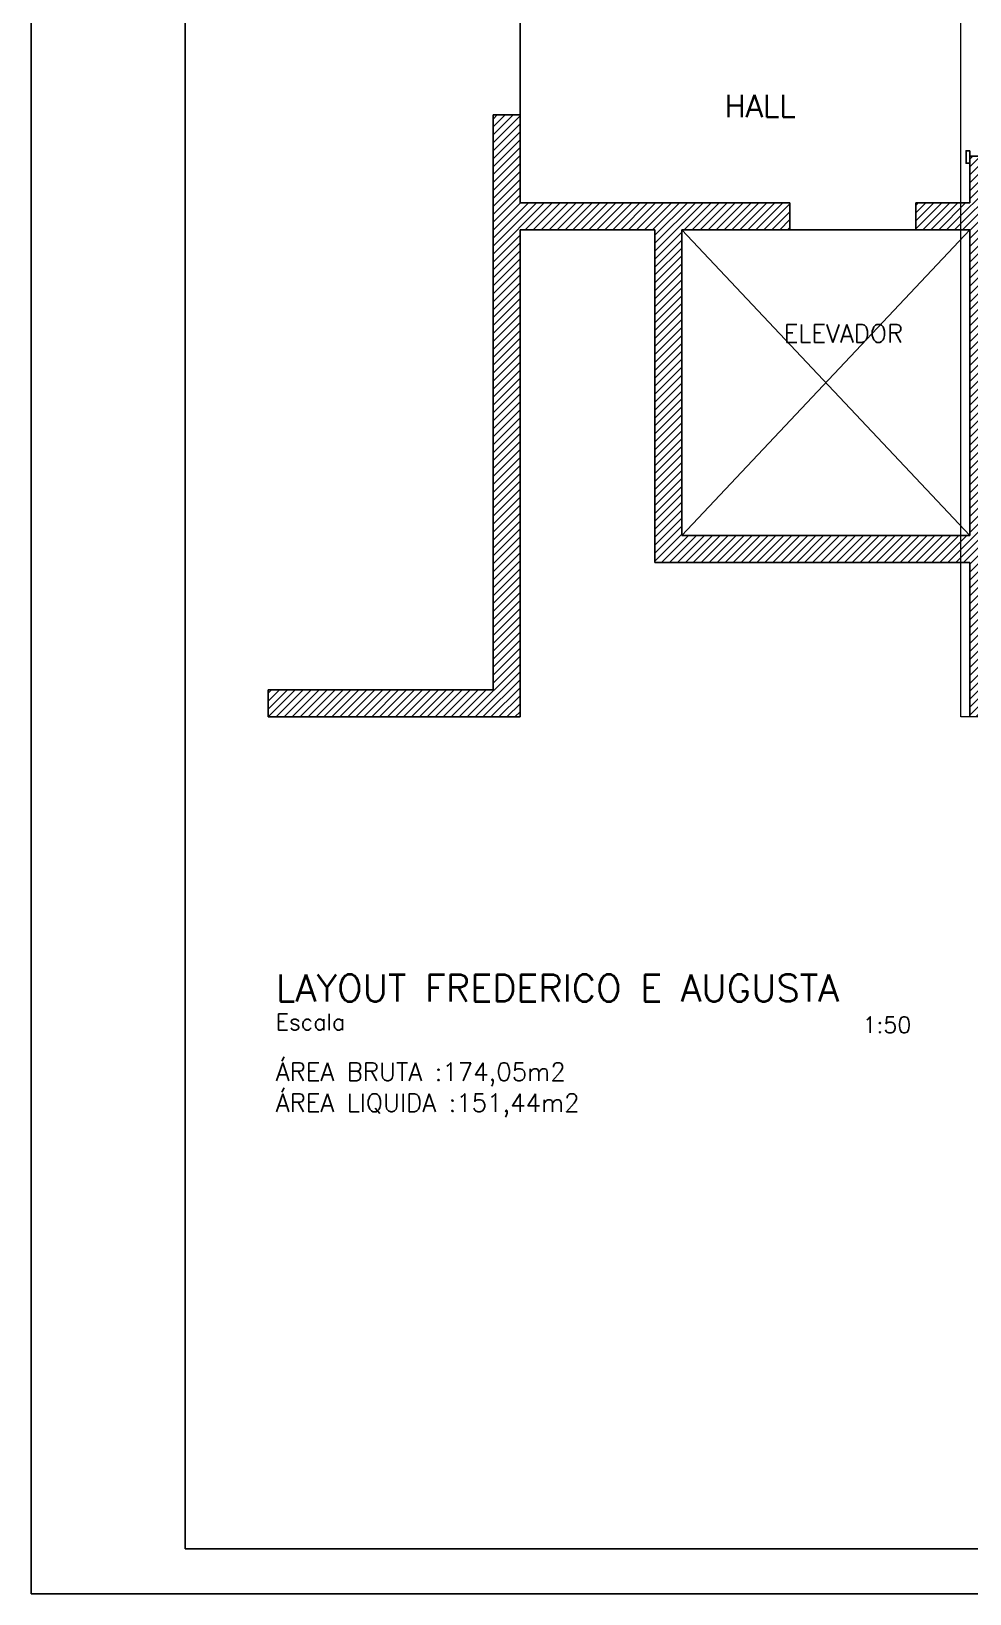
# Model space of a CAD drawing. Extents: x 126968 to 132038, y -1805 to 3860.
# Drawn here: x 126968 to 127489, y -1305 to -436 of the extents above; entities that cross this region are included whole.
import ezdxf
from ezdxf.enums import TextEntityAlignment as Align

# ---------------------------------------------------------------- set-up
doc = ezdxf.new("R2010")
doc.units = 0
doc.header["$MEASUREMENT"] = 0
doc.layers.add('COTA', color=8, linetype='CONTINUOUS', lineweight=5)
doc.layers.add('COTAS', color=8, linetype='CONTINUOUS', lineweight=20)
for name, color, linetype in [('ESCR03', 3, 'CONTINUOUS'), ('PENA01', 1, 'CONTINUOUS'), ('PENA03', 3, 'CONTINUOUS'), ('Pena05', 5, 'CONTINUOUS'), ('PENA06', 6, 'CONTINUOUS')]:
    doc.layers.add(name, color=color, linetype=linetype)
doc.styles.add('ROMANS', font='ROMANS.SHX')

msp = doc.modelspace()

# ---------------------------------------------------------------- hatches: boundary and pattern name
at = {"layer": 'PENA06'}
h = msp.add_hatch(dxfattribs=at)
h.set_pattern_fill('ANSI31', color=256, scale=25)
h.set_pattern_definition([(45, (126424.6877, -1487.8683), (-2.2097087, 2.2097087), [])])
h.paths.add_polyline_path([(127484.429, -82.458), (127414.429, -82.458), (127414.429, -102.458), (127484.429, -102.458)])
h.paths.add_polyline_path([(127504.429, -82.458), (127484.429, -82.458), (127484.429, -132.458), (127504.429, -132.458)])
h.paths.add_polyline_path([(127314.429, -82.458), (127224.429, -82.458), (127224.429, -402.458), (127239.429, -402.458), (127239.429, -102.458), (127314.429, -102.458)])
h.paths.add_polyline_path([(127389.429, -531.458), (127239.429, -531.458), (127239.429, -482.458), (127224.429, -482.458), (127224.429, -802.458), (127099.429, -802.458), (127099.429, -817.458), (127239.429, -817.458), (127239.429, -546.458), (127314.429, -546.458), (127314.429, -731.458), (127489.429, -731.458), (127489.429, -817.458), (127629.429, -817.458), (127629.429, -802.458), (127504.429, -802.458), (127504.429, -505.458), (127489.429, -505.458), (127489.429, -509.458), (127489.429, -531.458), (127459.429, -531.458), (127459.429, -546.458), (127489.429, -546.458), (127489.429, -716.458), (127329.429, -716.458), (127329.429, -546.458), (127389.429, -546.458)])
h.paths.add_polyline_path([(127504.429, -361.458), (127484.429, -361.458), (127484.429, -411.458), (127504.429, -411.458)])
h.paths.add_polyline_path([(127504.429, -132.458), (127489.429, -132.458), (127489.429, -361.458), (127504.429, -361.458)])
h.paths.add_polyline_path([(127621.429, -377.458), (127616.429, -377.458), (127504.429, -377.458), (127504.429, -392.458), (127621.429, -392.458)])
h.paths.add_polyline_path([(128241.429, -382.458), (128236.429, -382.458), (128029.429, -382.458), (128029.429, -335.458), (128019.429, -335.458), (128019.429, -340.458), (128019.429, -382.458), (127779.429, -382.458), (127779.429, -262.458), (127849.429, -262.458), (127849.429, -252.458), (127779.429, -252.458), (127779.429, -244.458), (127769.429, -244.458), (127769.429, -247.458), (127769.429, -297.458), (127769.429, -382.458), (127697.429, -382.458), (127697.429, -392.458), (127701.429, -392.458), (128241.429, -392.458)])
h.paths.add_polyline_path([(127789.429, -82.458), (127769.429, -82.458), (127769.429, -132.458), (127789.429, -132.458)])
h.paths.add_polyline_path([(127769.429, -82.458), (127614.429, -82.458), (127614.429, -102.458), (127769.429, -102.458)])
h.paths.add_polyline_path([(127999.429, -82.458), (127964.429, -82.458), (127964.429, -252.458), (127924.429, -252.458), (127909.429, -252.458), (127909.429, -262.458), (128019.429, -262.458), (128019.429, -269.458), (128029.429, -269.458), (128029.429, -252.458), (127974.429, -252.458), (127974.429, -102.458), (127999.429, -102.458)])
h.paths.add_polyline_path([(128049.429, -82.458), (127999.429, -82.458), (127999.429, -102.458), (128049.429, -102.458)])
h.paths.add_polyline_path([(128339.429, -82.458), (128199.429, -82.458), (128199.429, -102.458), (128324.429, -102.458), (128324.429, -157.458), (128339.429, -157.458)])
h.paths.add_polyline_path([(128361.929, -237.458), (128339.429, -237.458), (128339.429, -227.458), (128324.429, -227.458), (128324.429, -382.458), (128317.429, -382.458), (128317.429, -392.458), (128321.429, -392.458), (128324.429, -392.458), (128324.429, -409.458), (128334.429, -409.458), (128334.429, -404.458), (128334.429, -252.458), (128361.929, -252.458)])
h.paths.add_polyline_path([(128589.429, -237.458), (128421.929, -237.458), (128421.929, -252.458), (128449.429, -252.458), (128449.429, -482.458), (128334.429, -482.458), (128334.429, -475.458), (128324.429, -475.458), (128324.429, -479.458), (128324.429, -482.458), (128317.429, -482.458), (128317.429, -497.458), (128322.429, -497.458), (128466.429, -497.458), (128466.429, -482.458), (128461.429, -482.458), (128459.429, -482.458), (128459.429, -252.458), (128574.429, -252.458), (128574.429, -302.458), (128589.429, -302.458)])
h.paths.add_polyline_path([(128589.429, -332.458), (128574.429, -332.458), (128574.429, -467.458), (128589.429, -467.458)], flags=17)
h.paths.add_polyline_path([(128594.429, -467.458), (128574.429, -467.458), (128574.429, -517.458), (128594.429, -517.458)])
h.paths.add_polyline_path([(128574.429, -482.458), (128532.429, -482.458), (128532.429, -497.458), (128536.429, -497.458), (128574.429, -497.458)], flags=17)
h.paths.add_polyline_path([(128589.429, -667.458), (128574.429, -667.458), (128574.429, -802.458), (128234.429, -802.458), (128234.429, -497.458), (128241.429, -497.458), (128241.429, -482.458), (128237.429, -482.458), (128217.429, -482.458), (128217.429, -497.458), (128222.429, -497.458), (128224.429, -497.458), (128224.429, -802.458), (128171.929, -802.458), (128171.929, -817.458), (128589.429, -817.458)])
h.paths.add_polyline_path([(127964.429, -497.458), (127999.429, -497.458), (127999.429, -482.458), (127954.429, -482.458), (127954.429, -802.458), (127829.429, -802.458), (127829.429, -817.458), (128021.929, -817.458), (128021.929, -802.458), (127964.429, -802.458)])
h.paths.add_polyline_path([(128049.429, -482.458), (127999.429, -482.458), (127999.429, -502.458), (128049.429, -502.458)])
h.paths.add_polyline_path([(128141.429, -482.458), (128137.429, -482.458), (128049.429, -482.458), (128049.429, -497.458), (128141.429, -497.458)])

# ---------------------------------------------------------------- linework, layer by layer
at = {"layer": 'COTA'}
msp.add_lwpolyline([(128589.429, -817.458), (127484.429, -817.458), (127484.429, -82.458), (128589.429, -82.458)], close=True, dxfattribs=at)
at = {"layer": 'PENA01'}
for p, q in [((127239.429, -402.458), (127239.429, -482.458)), ((127329.429, -546.458), (127489.429, -716.458)), ((127489.429, -546.458), (127329.429, -716.458)), ((127389.429, -546.458), (127459.429, -546.458))]:
    msp.add_line(p, q, dxfattribs=at)
at = {"layer": 'PENA03'}
msp.add_line((127489.429, -505.458), (127489.429, -502.458), dxfattribs=at)
at = {"layer": 'PENA03', "linetype": 'Continuous'}
msp.add_lwpolyline([(126967.743, -1305.203), (129067.743, -1305.203), (129067.743, 179.797), (126967.743, 179.797)], close=True, dxfattribs=at)
at = {"layer": 'PENA03'}
msp.add_lwpolyline([(127489.429, -502.458), (127487.429, -502.458), (127487.429, -509.458), (127489.429, -509.458)], close=True, dxfattribs=at)
at = {"layer": 'Pena05', "color": 5}
msp.add_lwpolyline([(127053.38, -1280.203), (129043.38, -1280.203), (129043.38, 154.797), (127053.38, 154.797)], close=True, dxfattribs=at)
at = {"layer": 'PENA06'}
for p, q in [((127224.429, -802.458), (127224.429, -482.458)), ((127239.429, -482.458), (127224.429, -482.458)), ((127239.429, -531.458), (127239.429, -482.458)), ((127489.429, -531.458), (127489.429, -505.458)), ((127489.429, -505.458), (127504.429, -505.458)), ((127389.429, -531.458), (127239.429, -531.458)), ((127389.429, -546.458), (127389.429, -531.458)), ((127489.429, -531.458), (127459.429, -531.458)), ((127459.429, -546.458), (127459.429, -531.458)), ((127239.429, -817.458), (127239.429, -546.458)), ((127314.429, -546.458), (127239.429, -546.458)), ((127314.429, -731.458), (127314.429, -546.458)), ((127329.429, -716.458), (127329.429, -546.458)), ((127389.429, -546.458), (127329.429, -546.458)), ((127489.429, -546.458), (127459.429, -546.458)), ((127489.429, -716.458), (127489.429, -546.458)), ((127489.429, -716.458), (127329.429, -716.458)), ((127489.429, -731.458), (127314.429, -731.458)), ((127489.429, -817.458), (127489.429, -731.458)), ((127224.429, -802.458), (127099.429, -802.458)), ((127239.429, -817.458), (127099.429, -817.458))]:
    msp.add_line(p, q, dxfattribs=at)
at = {"layer": 'PENA06', "linetype": 'Continuous'}
msp.add_line((127099.429, -802.458), (127099.429, -817.458), dxfattribs=at)

# ---------------------------------------------------------------- texts
at = {"layer": 'COTAS', "color": 2, "linetype": 'Continuous', "style": 'ROMANS'}
for s, p in [('Escala', (127103.673, -991.652)), ('1:50', (127429.873, -993.228))]:
    msp.add_text(s, height=9, dxfattribs=at).set_placement(p)
at = {"layer": 'ESCR03', "color": 4, "linetype": 'Continuous', "style": 'ROMANS'}
msp.add_text('HALL', height=12.5, dxfattribs=at).set_placement((127372.921, -477.565), align=Align.MIDDLE)
at = {"layer": 'ESCR03', "color": 3, "linetype": 'Continuous', "style": 'ROMANS'}
msp.add_text('ELEVADOR', height=10, dxfattribs=at).set_placement((127419.187, -604.089), align=Align.MIDDLE)
at = {"layer": 'ESCR03', "color": 5, "linetype": 'Continuous', "style": 'ROMANS'}
msp.add_text('LAYOUT FREDERICO E AUGUSTA', height=15, dxfattribs=at).set_placement((127103.673, -975.74))
at = {"layer": 'ESCR03', "color": 3, "linetype": 'Continuous', "style": 'ROMANS'}
for s, p in [('ÁREA BRUTA :174,05m2', (127103.673, -1019.823)), ('ÁREA LIQUIDA :151,44m2', (127103.673, -1037.068))]:
    msp.add_text(s, height=10, dxfattribs=at).set_placement(p)

doc.saveas('drawing.dxf')
